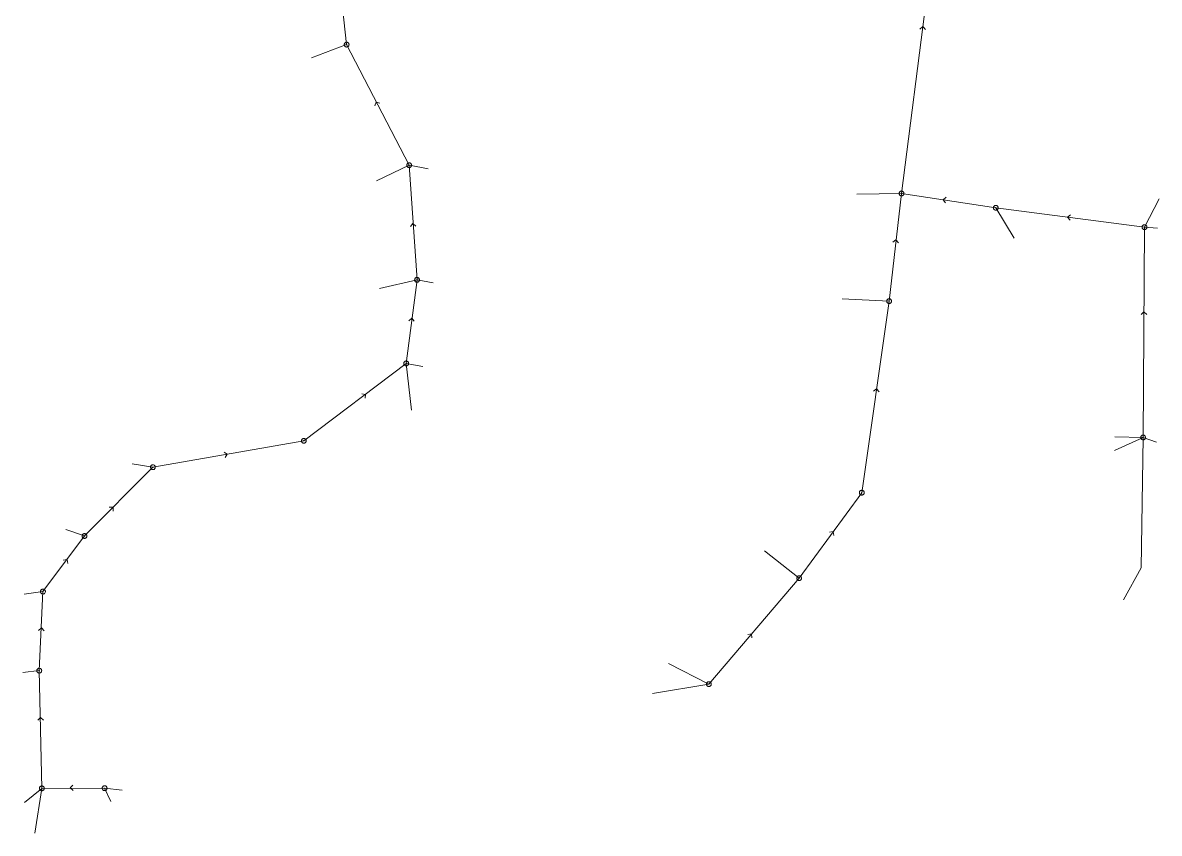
# Model space of a CAD drawing. Header units: metres. Extents: x 25504150 to 25508618, y 6694193 to 6702753.
# Drawn here: x 25508191.1 to 25508408.7, y 6699557.1 to 6699712.2 of the extents above; entities that cross this region are included whole.
import ezdxf

# ---------------------------------------------------------------- set-up
doc = ezdxf.new("R2010")
doc.units = ezdxf.units.M
for name, pattern in [('Paineviemariputket', [0]), ('Sewer_node', [0]), ('Viemariputket', [0]), ('Viemarivarusteet', [0])]:
    doc.linetypes.add(name, pattern=pattern)
for name, color, linetype, lineweight in [('Paineviemariputket', 7, 'Paineviemariputket', 0), ('Sewer_node', 7, 'Sewer_node', 0), ('Viemariputket', 7, 'Viemariputket', 0), ('Viemarivarusteet', 7, 'Viemarivarusteet', 0)]:
    doc.layers.add(name, color=color, linetype=linetype, lineweight=lineweight)

msp = doc.modelspace()

# ---------------------------------------------------------------- linework, layer by layer
at = {"layer": 'Paineviemariputket', "color": 1, "linetype": 'Continuous', "lineweight": 15}
msp.add_polyline3d([(25508405.59, 6699632.86, 47.33), (25508405.2, 6699607.92, 0), (25508401.81, 6699601.76, 0)], dxfattribs=at)
at = {"layer": 'Sewer_node', "color": 46, "linetype": 'Continuous', "true_color": 0x7f5f00, "flags": 128}
for points in [[(25508363.92, 6699710.92), (25508363.45, 6699711.51), (25508362.87, 6699711.04)], [(25508259.44, 6699696.85), (25508258.72, 6699697.07), (25508258.5, 6699696.36)], [(25508367.91, 6699678.83), (25508367.32, 6699678.37), (25508367.76, 6699677.77)], [(25508391.72, 6699675.49), (25508391.13, 6699675.02), (25508391.6, 6699674.44)], [(25508266.36, 6699673.31), (25508265.78, 6699673.79), (25508265.31, 6699673.22)], [(25508358.76, 6699670.11), (25508358.28, 6699670.69), (25508357.7, 6699670.22)], [(25508406.29, 6699656.38), (25508405.75, 6699656.9), (25508405.23, 6699656.38)], [(25508266.05, 6699655.09), (25508265.57, 6699655.67), (25508264.99, 6699655.2)], [(25508256.62, 6699640.36), (25508256.7, 6699641.1), (25508255.97, 6699641.19)], [(25508355.03, 6699641.6), (25508354.57, 6699642.18), (25508353.98, 6699641.73)], [(25508229.81, 6699629.01), (25508230.23, 6699629.64), (25508229.61, 6699630.06)], [(25508208.38, 6699618.77), (25508208.36, 6699619.52), (25508207.62, 6699619.51)], [(25508346.39, 6699614.08), (25508346.26, 6699614.82), (25508345.53, 6699614.69)], [(25508199.69, 6699608.75), (25508199.55, 6699609.48), (25508198.82, 6699609.36)], [(25508195.16, 6699595.84), (25508194.64, 6699596.38), (25508194.1, 6699595.88)], [(25508330.7, 6699594.48), (25508330.63, 6699595.23), (25508329.89, 6699595.16)], [(25508195.05, 6699578.75), (25508194.5, 6699579.26), (25508193.99, 6699578.71)], [(25508200.69, 6699566.31), (25508200.17, 6699565.76), (25508200.71, 6699565.25)]]:
    msp.add_lwpolyline(points, dxfattribs=at)
for points, elevation in [([(25508253.55, 6699708.05), (25508253.54, 6699708.12), (25508253.53, 6699708.19), (25508253.5, 6699708.26), (25508253.46, 6699708.32), (25508253.42, 6699708.38), (25508253.36, 6699708.42), (25508253.3, 6699708.46), (25508253.23, 6699708.49), (25508253.16, 6699708.5), (25508253.09, 6699708.51), (25508253.02, 6699708.5), (25508252.95, 6699708.49), (25508252.88, 6699708.46), (25508252.82, 6699708.42), (25508252.76, 6699708.38), (25508252.72, 6699708.32), (25508252.68, 6699708.26), (25508252.65, 6699708.19), (25508252.64, 6699708.12), (25508252.63, 6699708.05), (25508252.64, 6699707.98), (25508252.65, 6699707.91), (25508252.68, 6699707.84), (25508252.72, 6699707.78), (25508252.76, 6699707.72), (25508252.82, 6699707.68), (25508252.88, 6699707.64), (25508252.95, 6699707.61), (25508253.02, 6699707.6), (25508253.09, 6699707.59), (25508253.16, 6699707.6), (25508253.23, 6699707.61), (25508253.3, 6699707.64), (25508253.36, 6699707.68), (25508253.42, 6699707.72), (25508253.46, 6699707.78), (25508253.5, 6699707.84), (25508253.53, 6699707.91), (25508253.54, 6699707.98)], 50.05), ([(25508265.52, 6699684.97), (25508265.51, 6699685.04), (25508265.5, 6699685.11), (25508265.47, 6699685.18), (25508265.43, 6699685.24), (25508265.39, 6699685.3), (25508265.33, 6699685.34), (25508265.27, 6699685.38), (25508265.2, 6699685.41), (25508265.13, 6699685.42), (25508265.06, 6699685.43), (25508264.99, 6699685.42), (25508264.92, 6699685.41), (25508264.85, 6699685.38), (25508264.79, 6699685.34), (25508264.73, 6699685.3), (25508264.69, 6699685.24), (25508264.65, 6699685.18), (25508264.62, 6699685.11), (25508264.61, 6699685.04), (25508264.6, 6699684.97), (25508264.61, 6699684.9), (25508264.62, 6699684.83), (25508264.65, 6699684.76), (25508264.69, 6699684.7), (25508264.73, 6699684.64), (25508264.79, 6699684.6), (25508264.85, 6699684.56), (25508264.92, 6699684.53), (25508264.99, 6699684.52), (25508265.06, 6699684.51), (25508265.13, 6699684.52), (25508265.2, 6699684.53), (25508265.27, 6699684.56), (25508265.33, 6699684.6), (25508265.39, 6699684.64), (25508265.43, 6699684.7), (25508265.47, 6699684.76), (25508265.5, 6699684.83), (25508265.51, 6699684.9)], 51.71), ([(25508359.81, 6699679.56), (25508359.8, 6699679.63), (25508359.79, 6699679.71), (25508359.76, 6699679.77), (25508359.72, 6699679.84), (25508359.67, 6699679.89), (25508359.62, 6699679.94), (25508359.55, 6699679.98), (25508359.49, 6699680.01), (25508359.41, 6699680.02), (25508359.34, 6699680.03), (25508359.27, 6699680.02), (25508359.19, 6699680.01), (25508359.13, 6699679.98), (25508359.06, 6699679.94), (25508359.01, 6699679.89), (25508358.96, 6699679.84), (25508358.92, 6699679.77), (25508358.89, 6699679.71), (25508358.88, 6699679.63), (25508358.87, 6699679.56), (25508358.88, 6699679.49), (25508358.89, 6699679.41), (25508358.92, 6699679.35), (25508358.96, 6699679.28), (25508359.01, 6699679.23), (25508359.06, 6699679.18), (25508359.13, 6699679.14), (25508359.19, 6699679.11), (25508359.27, 6699679.1), (25508359.34, 6699679.09), (25508359.41, 6699679.1), (25508359.49, 6699679.11), (25508359.55, 6699679.14), (25508359.62, 6699679.18), (25508359.67, 6699679.23), (25508359.72, 6699679.28), (25508359.76, 6699679.35), (25508359.79, 6699679.41), (25508359.8, 6699679.49)], 49.24), ([(25508377.84, 6699676.82), (25508377.83, 6699676.89), (25508377.82, 6699676.96), (25508377.79, 6699677.03), (25508377.75, 6699677.09), (25508377.71, 6699677.15), (25508377.65, 6699677.19), (25508377.59, 6699677.23), (25508377.52, 6699677.26), (25508377.45, 6699677.27), (25508377.38, 6699677.28), (25508377.31, 6699677.27), (25508377.24, 6699677.26), (25508377.17, 6699677.23), (25508377.11, 6699677.19), (25508377.05, 6699677.15), (25508377.01, 6699677.09), (25508376.97, 6699677.03), (25508376.94, 6699676.96), (25508376.93, 6699676.89), (25508376.92, 6699676.82), (25508376.93, 6699676.75), (25508376.94, 6699676.68), (25508376.97, 6699676.61), (25508377.01, 6699676.55), (25508377.05, 6699676.49), (25508377.11, 6699676.45), (25508377.17, 6699676.41), (25508377.24, 6699676.38), (25508377.31, 6699676.37), (25508377.38, 6699676.36), (25508377.45, 6699676.37), (25508377.52, 6699676.38), (25508377.59, 6699676.41), (25508377.65, 6699676.45), (25508377.71, 6699676.49), (25508377.75, 6699676.55), (25508377.79, 6699676.61), (25508377.82, 6699676.68), (25508377.83, 6699676.75)], 49.05), ([(25508406.33, 6699673.11), (25508406.32, 6699673.18), (25508406.31, 6699673.26), (25508406.28, 6699673.32), (25508406.24, 6699673.39), (25508406.19, 6699673.44), (25508406.14, 6699673.49), (25508406.07, 6699673.53), (25508406.01, 6699673.56), (25508405.93, 6699673.57), (25508405.86, 6699673.58), (25508405.79, 6699673.57), (25508405.71, 6699673.56), (25508405.65, 6699673.53), (25508405.58, 6699673.49), (25508405.53, 6699673.44), (25508405.48, 6699673.39), (25508405.44, 6699673.32), (25508405.41, 6699673.26), (25508405.4, 6699673.18), (25508405.39, 6699673.11), (25508405.4, 6699673.04), (25508405.41, 6699672.96), (25508405.44, 6699672.9), (25508405.48, 6699672.83), (25508405.53, 6699672.78), (25508405.58, 6699672.73), (25508405.65, 6699672.69), (25508405.71, 6699672.66), (25508405.79, 6699672.65), (25508405.86, 6699672.64), (25508405.93, 6699672.65), (25508406.01, 6699672.66), (25508406.07, 6699672.69), (25508406.14, 6699672.73), (25508406.19, 6699672.78), (25508406.24, 6699672.83), (25508406.28, 6699672.9), (25508406.31, 6699672.96), (25508406.32, 6699673.04)], 49.18), ([(25508267.03, 6699663.03), (25508267.02, 6699663.1), (25508267.01, 6699663.17), (25508266.98, 6699663.24), (25508266.94, 6699663.3), (25508266.9, 6699663.36), (25508266.84, 6699663.4), (25508266.78, 6699663.44), (25508266.71, 6699663.47), (25508266.64, 6699663.48), (25508266.57, 6699663.49), (25508266.5, 6699663.48), (25508266.43, 6699663.47), (25508266.36, 6699663.44), (25508266.3, 6699663.4), (25508266.24, 6699663.36), (25508266.2, 6699663.3), (25508266.16, 6699663.24), (25508266.13, 6699663.17), (25508266.12, 6699663.1), (25508266.11, 6699663.03), (25508266.12, 6699662.96), (25508266.13, 6699662.89), (25508266.16, 6699662.82), (25508266.2, 6699662.76), (25508266.24, 6699662.7), (25508266.3, 6699662.66), (25508266.36, 6699662.62), (25508266.43, 6699662.59), (25508266.5, 6699662.58), (25508266.57, 6699662.57), (25508266.64, 6699662.58), (25508266.71, 6699662.59), (25508266.78, 6699662.62), (25508266.84, 6699662.66), (25508266.9, 6699662.7), (25508266.94, 6699662.76), (25508266.98, 6699662.82), (25508267.01, 6699662.89), (25508267.02, 6699662.96)], 52.18), ([(25508357.42, 6699658.95), (25508357.41, 6699659.02), (25508357.4, 6699659.09), (25508357.37, 6699659.16), (25508357.33, 6699659.22), (25508357.29, 6699659.28), (25508357.23, 6699659.32), (25508357.17, 6699659.36), (25508357.1, 6699659.39), (25508357.03, 6699659.4), (25508356.96, 6699659.41), (25508356.89, 6699659.4), (25508356.82, 6699659.39), (25508356.75, 6699659.36), (25508356.69, 6699659.32), (25508356.63, 6699659.28), (25508356.59, 6699659.22), (25508356.55, 6699659.16), (25508356.52, 6699659.09), (25508356.51, 6699659.02), (25508356.5, 6699658.95), (25508356.51, 6699658.88), (25508356.52, 6699658.81), (25508356.55, 6699658.74), (25508356.59, 6699658.68), (25508356.63, 6699658.62), (25508356.69, 6699658.58), (25508356.75, 6699658.54), (25508356.82, 6699658.51), (25508356.89, 6699658.5), (25508356.96, 6699658.49), (25508357.03, 6699658.5), (25508357.1, 6699658.51), (25508357.17, 6699658.54), (25508357.23, 6699658.58), (25508357.29, 6699658.62), (25508357.33, 6699658.68), (25508357.37, 6699658.74), (25508357.4, 6699658.81), (25508357.41, 6699658.88)], 50.17), ([(25508264.96, 6699647.03), (25508264.95, 6699647.1), (25508264.94, 6699647.17), (25508264.91, 6699647.24), (25508264.87, 6699647.3), (25508264.83, 6699647.36), (25508264.77, 6699647.4), (25508264.71, 6699647.44), (25508264.64, 6699647.47), (25508264.57, 6699647.48), (25508264.5, 6699647.49), (25508264.43, 6699647.48), (25508264.36, 6699647.47), (25508264.29, 6699647.44), (25508264.23, 6699647.4), (25508264.17, 6699647.36), (25508264.13, 6699647.3), (25508264.09, 6699647.24), (25508264.06, 6699647.17), (25508264.05, 6699647.1), (25508264.04, 6699647.03), (25508264.05, 6699646.96), (25508264.06, 6699646.89), (25508264.09, 6699646.82), (25508264.13, 6699646.76), (25508264.17, 6699646.7), (25508264.23, 6699646.66), (25508264.29, 6699646.62), (25508264.36, 6699646.59), (25508264.43, 6699646.58), (25508264.5, 6699646.57), (25508264.57, 6699646.58), (25508264.64, 6699646.59), (25508264.71, 6699646.62), (25508264.77, 6699646.66), (25508264.83, 6699646.7), (25508264.87, 6699646.76), (25508264.91, 6699646.82), (25508264.94, 6699646.89), (25508264.95, 6699646.96)], 52.3), ([(25508245.35, 6699632.21), (25508245.34, 6699632.28), (25508245.33, 6699632.35), (25508245.3, 6699632.42), (25508245.26, 6699632.48), (25508245.22, 6699632.54), (25508245.16, 6699632.58), (25508245.1, 6699632.62), (25508245.03, 6699632.65), (25508244.96, 6699632.66), (25508244.89, 6699632.67), (25508244.82, 6699632.66), (25508244.75, 6699632.65), (25508244.68, 6699632.62), (25508244.62, 6699632.58), (25508244.56, 6699632.54), (25508244.52, 6699632.48), (25508244.48, 6699632.42), (25508244.45, 6699632.35), (25508244.44, 6699632.28), (25508244.43, 6699632.21), (25508244.44, 6699632.14), (25508244.45, 6699632.07), (25508244.48, 6699632), (25508244.52, 6699631.94), (25508244.56, 6699631.88), (25508244.62, 6699631.84), (25508244.68, 6699631.8), (25508244.75, 6699631.77), (25508244.82, 6699631.76), (25508244.89, 6699631.75), (25508244.96, 6699631.76), (25508245.03, 6699631.77), (25508245.1, 6699631.8), (25508245.16, 6699631.84), (25508245.22, 6699631.88), (25508245.26, 6699631.94), (25508245.3, 6699632), (25508245.33, 6699632.07), (25508245.34, 6699632.14)], 52.67), ([(25508406.05, 6699632.86), (25508406.04, 6699632.93), (25508406.03, 6699633), (25508406, 6699633.07), (25508405.96, 6699633.13), (25508405.92, 6699633.19), (25508405.86, 6699633.23), (25508405.8, 6699633.27), (25508405.73, 6699633.3), (25508405.66, 6699633.31), (25508405.59, 6699633.32), (25508405.52, 6699633.31), (25508405.45, 6699633.3), (25508405.38, 6699633.27), (25508405.32, 6699633.23), (25508405.26, 6699633.19), (25508405.22, 6699633.13), (25508405.18, 6699633.07), (25508405.15, 6699633), (25508405.14, 6699632.93), (25508405.13, 6699632.86), (25508405.14, 6699632.79), (25508405.15, 6699632.72), (25508405.18, 6699632.65), (25508405.22, 6699632.59), (25508405.26, 6699632.53), (25508405.32, 6699632.49), (25508405.38, 6699632.45), (25508405.45, 6699632.42), (25508405.52, 6699632.41), (25508405.59, 6699632.4), (25508405.66, 6699632.41), (25508405.73, 6699632.42), (25508405.8, 6699632.45), (25508405.86, 6699632.49), (25508405.92, 6699632.53), (25508405.96, 6699632.59), (25508406, 6699632.65), (25508406.03, 6699632.72), (25508406.04, 6699632.79)], 48.6), ([(25508216.46, 6699627.15), (25508216.45, 6699627.22), (25508216.44, 6699627.29), (25508216.41, 6699627.36), (25508216.37, 6699627.42), (25508216.33, 6699627.48), (25508216.27, 6699627.52), (25508216.21, 6699627.56), (25508216.14, 6699627.59), (25508216.07, 6699627.6), (25508216, 6699627.61), (25508215.93, 6699627.6), (25508215.86, 6699627.59), (25508215.79, 6699627.56), (25508215.73, 6699627.52), (25508215.67, 6699627.48), (25508215.63, 6699627.42), (25508215.59, 6699627.36), (25508215.56, 6699627.29), (25508215.55, 6699627.22), (25508215.54, 6699627.15), (25508215.55, 6699627.08), (25508215.56, 6699627.01), (25508215.59, 6699626.94), (25508215.63, 6699626.88), (25508215.67, 6699626.82), (25508215.73, 6699626.78), (25508215.79, 6699626.74), (25508215.86, 6699626.71), (25508215.93, 6699626.7), (25508216, 6699626.69), (25508216.07, 6699626.7), (25508216.14, 6699626.71), (25508216.21, 6699626.74), (25508216.27, 6699626.78), (25508216.33, 6699626.82), (25508216.37, 6699626.88), (25508216.41, 6699626.94), (25508216.44, 6699627.01), (25508216.45, 6699627.08)], 53.24), ([(25508352.18, 6699622.28), (25508352.17, 6699622.35), (25508352.16, 6699622.42), (25508352.13, 6699622.49), (25508352.09, 6699622.55), (25508352.05, 6699622.61), (25508351.99, 6699622.65), (25508351.93, 6699622.69), (25508351.86, 6699622.72), (25508351.79, 6699622.73), (25508351.72, 6699622.74), (25508351.65, 6699622.73), (25508351.58, 6699622.72), (25508351.51, 6699622.69), (25508351.45, 6699622.65), (25508351.39, 6699622.61), (25508351.35, 6699622.55), (25508351.31, 6699622.49), (25508351.28, 6699622.42), (25508351.27, 6699622.35), (25508351.26, 6699622.28), (25508351.27, 6699622.21), (25508351.28, 6699622.14), (25508351.31, 6699622.07), (25508351.35, 6699622.01), (25508351.39, 6699621.95), (25508351.45, 6699621.91), (25508351.51, 6699621.87), (25508351.58, 6699621.84), (25508351.65, 6699621.83), (25508351.72, 6699621.82), (25508351.79, 6699621.83), (25508351.86, 6699621.84), (25508351.93, 6699621.87), (25508351.99, 6699621.91), (25508352.05, 6699621.95), (25508352.09, 6699622.01), (25508352.13, 6699622.07), (25508352.16, 6699622.14), (25508352.17, 6699622.21)], 51.42), ([(25508203.36, 6699613.99), (25508203.35, 6699614.06), (25508203.34, 6699614.13), (25508203.31, 6699614.2), (25508203.27, 6699614.26), (25508203.23, 6699614.32), (25508203.17, 6699614.36), (25508203.11, 6699614.4), (25508203.04, 6699614.43), (25508202.97, 6699614.44), (25508202.9, 6699614.45), (25508202.83, 6699614.44), (25508202.76, 6699614.43), (25508202.69, 6699614.4), (25508202.63, 6699614.36), (25508202.57, 6699614.32), (25508202.53, 6699614.26), (25508202.49, 6699614.2), (25508202.46, 6699614.13), (25508202.45, 6699614.06), (25508202.44, 6699613.99), (25508202.45, 6699613.92), (25508202.46, 6699613.85), (25508202.49, 6699613.78), (25508202.53, 6699613.72), (25508202.57, 6699613.66), (25508202.63, 6699613.62), (25508202.69, 6699613.58), (25508202.76, 6699613.55), (25508202.83, 6699613.54), (25508202.9, 6699613.53), (25508202.97, 6699613.54), (25508203.04, 6699613.55), (25508203.11, 6699613.58), (25508203.17, 6699613.62), (25508203.23, 6699613.66), (25508203.27, 6699613.72), (25508203.31, 6699613.78), (25508203.34, 6699613.85), (25508203.35, 6699613.92)], 53.31), ([(25508340.2, 6699605.93), (25508340.19, 6699606), (25508340.18, 6699606.07), (25508340.15, 6699606.14), (25508340.11, 6699606.2), (25508340.07, 6699606.26), (25508340.01, 6699606.3), (25508339.95, 6699606.34), (25508339.88, 6699606.37), (25508339.81, 6699606.38), (25508339.74, 6699606.39), (25508339.67, 6699606.38), (25508339.6, 6699606.37), (25508339.53, 6699606.34), (25508339.47, 6699606.3), (25508339.41, 6699606.26), (25508339.37, 6699606.2), (25508339.33, 6699606.14), (25508339.3, 6699606.07), (25508339.29, 6699606), (25508339.28, 6699605.93), (25508339.29, 6699605.86), (25508339.3, 6699605.79), (25508339.33, 6699605.72), (25508339.37, 6699605.66), (25508339.41, 6699605.6), (25508339.47, 6699605.56), (25508339.53, 6699605.52), (25508339.6, 6699605.49), (25508339.67, 6699605.48), (25508339.74, 6699605.47), (25508339.81, 6699605.48), (25508339.88, 6699605.49), (25508339.95, 6699605.52), (25508340.01, 6699605.56), (25508340.07, 6699605.6), (25508340.11, 6699605.66), (25508340.15, 6699605.72), (25508340.18, 6699605.79), (25508340.19, 6699605.86)], 51.14), ([(25508195.41, 6699603.35), (25508195.4, 6699603.42), (25508195.39, 6699603.5), (25508195.36, 6699603.56), (25508195.32, 6699603.63), (25508195.27, 6699603.68), (25508195.22, 6699603.73), (25508195.15, 6699603.77), (25508195.09, 6699603.8), (25508195.01, 6699603.81), (25508194.94, 6699603.82), (25508194.87, 6699603.81), (25508194.79, 6699603.8), (25508194.73, 6699603.77), (25508194.66, 6699603.73), (25508194.61, 6699603.68), (25508194.56, 6699603.63), (25508194.52, 6699603.56), (25508194.49, 6699603.5), (25508194.48, 6699603.42), (25508194.47, 6699603.35), (25508194.48, 6699603.28), (25508194.49, 6699603.2), (25508194.52, 6699603.14), (25508194.56, 6699603.07), (25508194.61, 6699603.02), (25508194.66, 6699602.97), (25508194.73, 6699602.93), (25508194.79, 6699602.9), (25508194.87, 6699602.89), (25508194.94, 6699602.88), (25508195.01, 6699602.89), (25508195.09, 6699602.9), (25508195.15, 6699602.93), (25508195.22, 6699602.97), (25508195.27, 6699603.02), (25508195.32, 6699603.07), (25508195.36, 6699603.14), (25508195.39, 6699603.2), (25508195.4, 6699603.28)], 53.1), ([(25508194.7, 6699588.21), (25508194.69, 6699588.28), (25508194.68, 6699588.35), (25508194.65, 6699588.42), (25508194.61, 6699588.48), (25508194.57, 6699588.54), (25508194.51, 6699588.58), (25508194.45, 6699588.62), (25508194.38, 6699588.65), (25508194.31, 6699588.66), (25508194.24, 6699588.67), (25508194.17, 6699588.66), (25508194.1, 6699588.65), (25508194.03, 6699588.62), (25508193.97, 6699588.58), (25508193.91, 6699588.54), (25508193.87, 6699588.48), (25508193.83, 6699588.42), (25508193.8, 6699588.35), (25508193.79, 6699588.28), (25508193.78, 6699588.21), (25508193.79, 6699588.14), (25508193.8, 6699588.07), (25508193.83, 6699588), (25508193.87, 6699587.94), (25508193.91, 6699587.88), (25508193.97, 6699587.84), (25508194.03, 6699587.8), (25508194.1, 6699587.77), (25508194.17, 6699587.76), (25508194.24, 6699587.75), (25508194.31, 6699587.76), (25508194.38, 6699587.77), (25508194.45, 6699587.8), (25508194.51, 6699587.84), (25508194.57, 6699587.88), (25508194.61, 6699587.94), (25508194.65, 6699588), (25508194.68, 6699588.07), (25508194.69, 6699588.14)], 52.91), ([(25508322.91, 6699585.63), (25508322.9, 6699585.7), (25508322.89, 6699585.77), (25508322.86, 6699585.84), (25508322.82, 6699585.9), (25508322.78, 6699585.96), (25508322.72, 6699586), (25508322.66, 6699586.04), (25508322.59, 6699586.07), (25508322.52, 6699586.08), (25508322.45, 6699586.09), (25508322.38, 6699586.08), (25508322.31, 6699586.07), (25508322.24, 6699586.04), (25508322.18, 6699586), (25508322.12, 6699585.96), (25508322.08, 6699585.9), (25508322.04, 6699585.84), (25508322.01, 6699585.77), (25508322, 6699585.7), (25508321.99, 6699585.63), (25508322, 6699585.56), (25508322.01, 6699585.49), (25508322.04, 6699585.42), (25508322.08, 6699585.36), (25508322.12, 6699585.3), (25508322.18, 6699585.26), (25508322.24, 6699585.22), (25508322.31, 6699585.19), (25508322.38, 6699585.18), (25508322.45, 6699585.17), (25508322.52, 6699585.18), (25508322.59, 6699585.19), (25508322.66, 6699585.22), (25508322.72, 6699585.26), (25508322.78, 6699585.3), (25508322.82, 6699585.36), (25508322.86, 6699585.42), (25508322.89, 6699585.49), (25508322.9, 6699585.56)], 50.01), ([(25508195.19, 6699565.68), (25508195.18, 6699565.75), (25508195.17, 6699565.82), (25508195.14, 6699565.89), (25508195.1, 6699565.95), (25508195.06, 6699566.01), (25508195, 6699566.05), (25508194.94, 6699566.09), (25508194.87, 6699566.12), (25508194.8, 6699566.13), (25508194.73, 6699566.14), (25508194.66, 6699566.13), (25508194.59, 6699566.12), (25508194.52, 6699566.09), (25508194.46, 6699566.05), (25508194.4, 6699566.01), (25508194.36, 6699565.95), (25508194.32, 6699565.89), (25508194.29, 6699565.82), (25508194.28, 6699565.75), (25508194.27, 6699565.68), (25508194.28, 6699565.61), (25508194.29, 6699565.54), (25508194.32, 6699565.47), (25508194.36, 6699565.41), (25508194.4, 6699565.35), (25508194.46, 6699565.31), (25508194.52, 6699565.27), (25508194.59, 6699565.24), (25508194.66, 6699565.23), (25508194.73, 6699565.22), (25508194.8, 6699565.23), (25508194.87, 6699565.24), (25508194.94, 6699565.27), (25508195, 6699565.31), (25508195.06, 6699565.35), (25508195.1, 6699565.41), (25508195.14, 6699565.47), (25508195.17, 6699565.54), (25508195.18, 6699565.61)], 53.07), ([(25508207.21, 6699565.7), (25508207.2, 6699565.77), (25508207.19, 6699565.84), (25508207.16, 6699565.91), (25508207.12, 6699565.97), (25508207.08, 6699566.03), (25508207.02, 6699566.07), (25508206.96, 6699566.11), (25508206.89, 6699566.14), (25508206.82, 6699566.15), (25508206.75, 6699566.16), (25508206.68, 6699566.15), (25508206.61, 6699566.14), (25508206.54, 6699566.11), (25508206.48, 6699566.07), (25508206.42, 6699566.03), (25508206.38, 6699565.97), (25508206.34, 6699565.91), (25508206.31, 6699565.84), (25508206.3, 6699565.77), (25508206.29, 6699565.7), (25508206.3, 6699565.63), (25508206.31, 6699565.56), (25508206.34, 6699565.49), (25508206.38, 6699565.43), (25508206.42, 6699565.37), (25508206.48, 6699565.33), (25508206.54, 6699565.29), (25508206.61, 6699565.26), (25508206.68, 6699565.25), (25508206.75, 6699565.24), (25508206.82, 6699565.25), (25508206.89, 6699565.26), (25508206.96, 6699565.29), (25508207.02, 6699565.33), (25508207.08, 6699565.37), (25508207.12, 6699565.43), (25508207.16, 6699565.49), (25508207.19, 6699565.56), (25508207.2, 6699565.63)], 53.32)]:
    msp.add_lwpolyline(points, close=True, dxfattribs=dict(at, elevation=elevation))
at = {"layer": 'Viemariputket', "color": 1, "linetype": 'Continuous', "lineweight": 15}
for p, q in [((25508359.34, 6699679.56), (25508365.28, 6699726.28)), ((25508253.09, 6699708.05), (25508251.26, 6699724.52)), ((25508253.09, 6699708.05), (25508246.35, 6699705.53)), ((25508265.06, 6699684.97), (25508253.09, 6699708.05)), ((25508265.06, 6699684.97), (25508258.78, 6699682.01)), ((25508266.57, 6699663.03), (25508265.06, 6699684.97)), ((25508265.11, 6699684.96), (25508268.7, 6699684.29)), ((25508359.34, 6699679.56), (25508350.78, 6699679.42)), ((25508356.96, 6699658.95), (25508359.34, 6699679.56)), ((25508377.38, 6699676.82), (25508359.34, 6699679.56)), ((25508405.86, 6699673.11, 46.68), (25508408.69, 6699678.54, 46.94)), ((25508377.38, 6699676.82), (25508380.9, 6699671)), ((25508405.86, 6699673.11, 46.66), (25508377.38, 6699676.82, 46.51)), ((25508405.86, 6699673.11, 46.66), (25508405.59, 6699632.86, 47.22)), ((25508405.86, 6699673.11, 46.68), (25508408.34, 6699672.91, 46.9)), ((25508266.57, 6699663.03), (25508259.4, 6699661.35)), ((25508264.5, 6699647.03), (25508266.57, 6699663.03)), ((25508266.57, 6699663.03), (25508269.66, 6699662.46)), ((25508356.96, 6699658.95), (25508347.95, 6699659.41)), ((25508351.72, 6699622.28), (25508356.96, 6699658.95)), ((25508244.89, 6699632.21), (25508264.5, 6699647.03)), ((25508264.5, 6699647.03), (25508267.7, 6699646.44)), ((25508264.5, 6699647.03), (25508265.53, 6699638.05)), ((25508216, 6699627.15), (25508244.89, 6699632.21)), ((25508405.59, 6699632.86), (25508400.11, 6699630.35)), ((25508405.59, 6699632.86), (25508400.15, 6699632.95)), ((25508405.59, 6699632.86), (25508408.15, 6699631.96)), ((25508216, 6699627.15), (25508212, 6699627.79)), ((25508202.9, 6699613.99), (25508216, 6699627.15)), ((25508339.74, 6699605.93), (25508351.72, 6699622.28)), ((25508202.9, 6699613.99), (25508199.35, 6699615.21)), ((25508194.94, 6699603.35), (25508202.9, 6699613.99)), ((25508339.74, 6699605.93), (25508333.11, 6699611.16)), ((25508322.45, 6699585.63), (25508339.74, 6699605.93)), ((25508194.94, 6699603.35), (25508191.37, 6699602.84)), ((25508194.24, 6699588.21), (25508194.94, 6699603.35)), ((25508322.45, 6699585.63), (25508314.69, 6699589.61)), ((25508194.24, 6699588.21), (25508191.07, 6699587.83)), ((25508194.73, 6699565.68), (25508194.24, 6699588.21)), ((25508322.45, 6699585.63), (25508311.67, 6699583.83)), ((25508194.73, 6699565.68), (25508191.44, 6699562.96)), ((25508194.73, 6699565.68), (25508193.4, 6699557.08)), ((25508206.75, 6699565.7), (25508194.73, 6699565.68)), ((25508206.75, 6699565.7), (25508207.96, 6699563.18)), ((25508206.75, 6699565.7), (25508210.08, 6699565.3))]:
    msp.add_line(p, q, dxfattribs=at)
at = {"layer": 'Viemarivarusteet', "color": 1}
for p in [(25508253.09, 6699708.05, 50.05), (25508265.06, 6699684.97, 51.71), (25508359.34, 6699679.56, 49.24), (25508377.38, 6699676.82, 49.05), (25508405.86, 6699673.11, 49.18), (25508266.57, 6699663.03, 52.18), (25508356.96, 6699658.95, 50.17), (25508264.5, 6699647.03, 52.3), (25508244.89, 6699632.21, 52.67), (25508405.59, 6699632.86, 48.6), (25508216, 6699627.15, 53.24), (25508351.72, 6699622.28, 51.42), (25508202.9, 6699613.99, 53.31), (25508339.74, 6699605.93, 51.14), (25508194.94, 6699603.35, 53.1), (25508194.24, 6699588.21, 52.91), (25508322.45, 6699585.63, 50.01), (25508194.73, 6699565.68, 53.07), (25508206.75, 6699565.7, 53.32)]:
    msp.add_point(p, dxfattribs=at)

doc.saveas('drawing.dxf')
